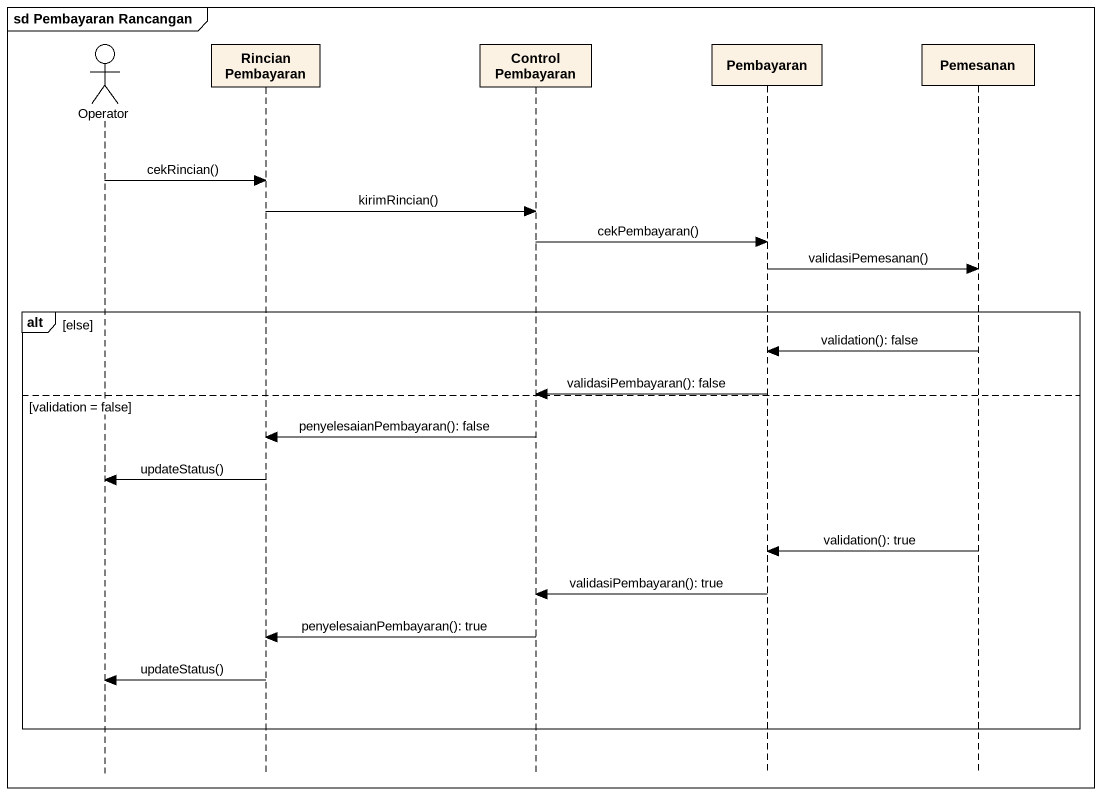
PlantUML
@startuml
mainframe sd Pembayaran Rancangan
hide footbox
actor Operator
participant "Rincian Pembayaran" as Rincian_Pembayaran
participant "Control Pembayaran" as Control_Pembayaran
participant Pembayaran
participant Pemesanan

Operator -> Rincian_Pembayaran : cekRincian()
Rincian_Pembayaran -> Control_Pembayaran : kirimRincian()
Control_Pembayaran -> Pembayaran : cekPembayaran()
Pembayaran -> Pemesanan : validasiPemesanan()
alt else
  Pemesanan -> Pembayaran : validation(): false
  Pembayaran -> Control_Pembayaran : validasiPembayaran(): false
else validation = false
  Control_Pembayaran -> Rincian_Pembayaran : penyelesaianPembayaran(): false
  Rincian_Pembayaran -> Operator : updateStatus()
  Pemesanan -> Pembayaran : validation(): true
  Pembayaran -> Control_Pembayaran : validasiPembayaran(): true
  Control_Pembayaran -> Rincian_Pembayaran : penyelesaianPembayaran(): true
  Rincian_Pembayaran -> Operator : updateStatus()
end
@enduml
